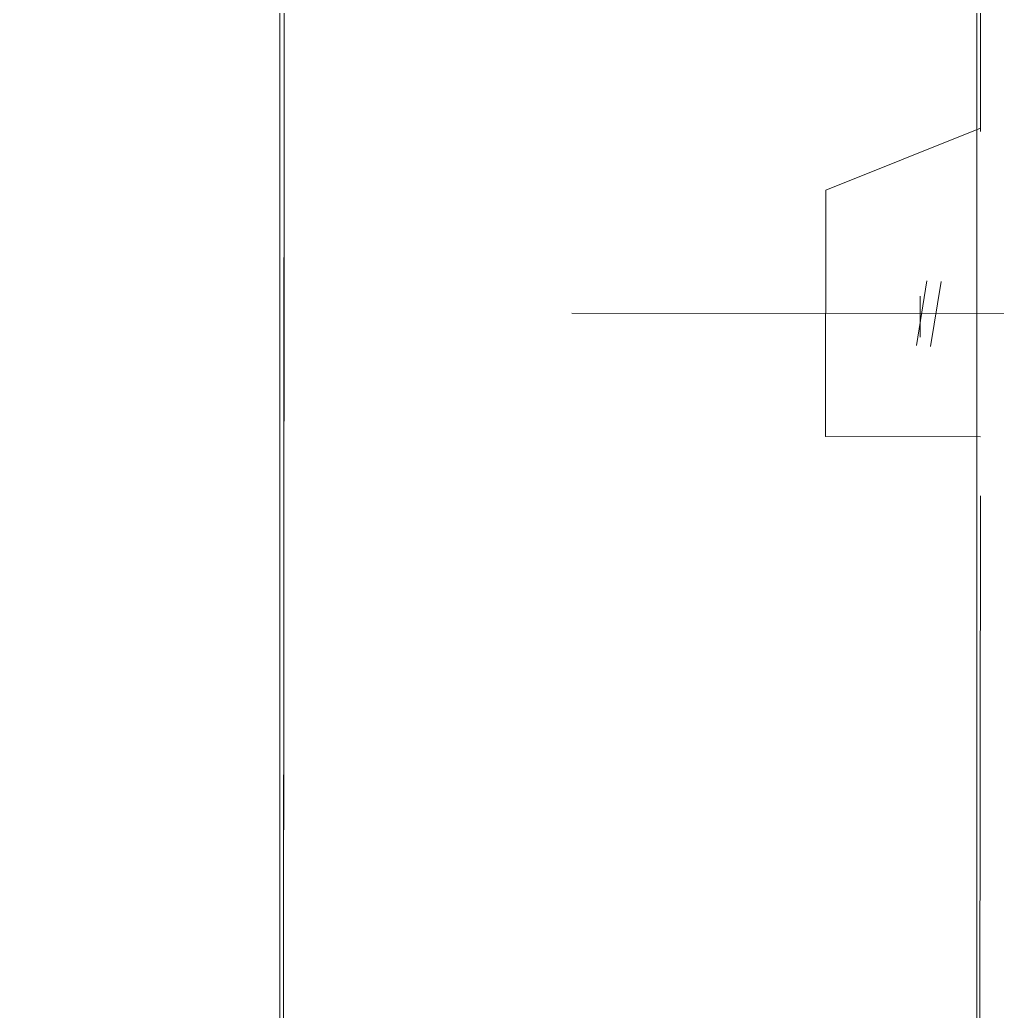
# Model space of a CAD drawing. Header units: inches. Extents: x -957 to 3394, y -3 to 3008.
# Drawn here: x 391.05 to 401.98, y 2176.8 to 2187.88 of the extents above; entities that cross this region are included whole.
import ezdxf

# ---------------------------------------------------------------- set-up
doc = ezdxf.new("R2010")
doc.units = ezdxf.units.IN
doc.header["$MEASUREMENT"] = 0
for name, color, linetype in [('PDF_0', 7, 'Continuous'), ('PDF_Hatch', 7, 'Continuous'), ('PDF_Shrem-cad 6 cable', 7, 'Continuous'), ('PDF_Wall', 7, 'Continuous')]:
    doc.layers.add(name, color=color, linetype=linetype)

msp = doc.modelspace()

# ---------------------------------------------------------------- linework, layer by layer
at = {"layer": 'PDF_0', "lineweight": 0}
for points in [[(401.794, 2186.669), (400.063, 2185.973), (400.061, 2183.22), (401.791, 2183.218)], [(397.222, 2184.599), (661.252, 2184.373)]]:
    msp.add_lwpolyline(points, dxfattribs=at)
at = {"layer": 'PDF_Hatch', "lineweight": 0}
msp.add_lwpolyline([(401.194, 2184.963), (401.075, 2184.237)], close=True, dxfattribs=at)
for points in [[(401.234, 2184.227), (401.352, 2184.953)], [(401.118, 2184.331), (401.118, 2184.791)]]:
    msp.add_lwpolyline(points, dxfattribs=at)
at = {"layer": 'PDF_Shrem-cad 6 cable', "lineweight": 0}
msp.add_lwpolyline([(24.238, 2644.217), (230.941, 2644.04), (230.592, 2236.068), (394.049, 2235.928), (393.81, 1955.896)], dxfattribs=at)
at = {"layer": 'PDF_Wall', "lineweight": 0}
for points in [[(401.75, 2246.495), (401.75, 2176.555)], [(393.958, 2235.987), (393.958, 2176.561)], [(393.998, 2176.539), (394.049, 2235.928), (401.836, 2235.921), (401.794, 2186.63)], [(401.791, 2182.559), (401.786, 2176.527)]]:
    msp.add_lwpolyline(points, dxfattribs=at)

doc.saveas('drawing.dxf')
